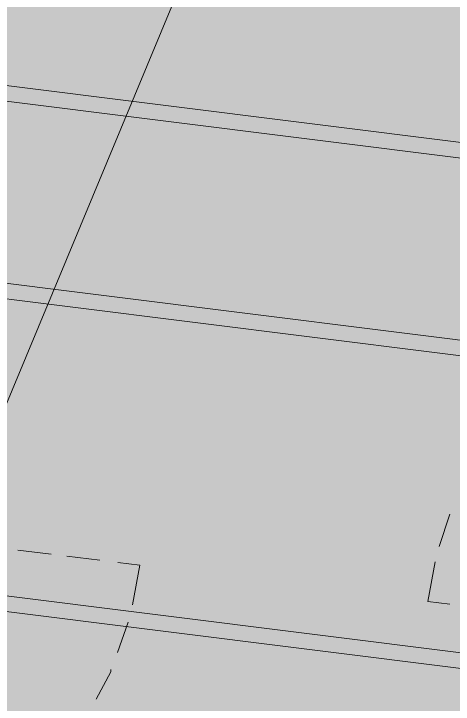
# Model space of a CAD drawing. Header units: metres. Extents: x -4 to 509425, y 7549 to 4732445.
# Drawn here: x 476010.656 to 476012.322, y 4719780.825 to 4719783.445 of the extents above; entities that cross this region are included whole.
import ezdxf

# ---------------------------------------------------------------- set-up
doc = ezdxf.new("R2010")
doc.units = ezdxf.units.M
doc.header["$LTSCALE"] = 0.01
doc.header["$MEASUREMENT"] = 0
doc.layers.get('0').update_dxf_attribs({"lineweight": 0})
doc.layers.add('_SUBESTACIÓN', color=1, linetype='Continuous')
doc.layers.add('SUBESTACION LA VID', color=253, linetype='Continuous')

# ---------------------------------------------------------------- blocks, each defined once
blk = doc.blocks.new('A$Cfff6051d')
at = {"layer": 'SUBESTACION LA VID', "lineweight": 15}
for p, q in [((476010.1665, 4719783.2312), (476013.6106, 4719782.7994)), ((476010.1591, 4719783.1724), (476013.6032, 4719782.7406)), ((476012.3101, 4719781.5461), (476012.2691, 4719781.4232)), ((476010.798, 4719781.3944), (476010.672, 4719781.4102)), ((476010.9828, 4719781.3712), (476010.8568, 4719781.387)), ((476012.2534, 4719781.3655), (476012.226, 4719781.2153)), ((476009.709, 4719781.3517), (476013.3799, 4719780.8915)), ((476009.7016, 4719781.2929), (476013.3726, 4719780.8327)), ((476012.31, 4719781.2048), (476012.226, 4719781.2153)), ((476011.0498, 4719781.0215), (476011.0898, 4719781.1359))]:
    blk.add_line(p, q, dxfattribs=at)
for points in [[(476013.6607, 4719782.0423), (476013.6534, 4719781.9835), (476009.9404, 4719782.449), (476009.9478, 4719782.5078), (476013.6607, 4719782.0423)], [(476011.1066, 4719781.2021), (476011.134, 4719781.3522), (476011.05, 4719781.3628)], [(476010.9679, 4719780.8441), (476011.0236, 4719780.948), (476011.0246, 4719780.9564)]]:
    blk.add_lwpolyline(points, dxfattribs=at)

msp = doc.modelspace()

# ---------------------------------------------------------------- hatches: boundary and pattern name
at = {"layer": '_SUBESTACIÓN', "transparency": 33554559}
h = msp.add_hatch(color=1, dxfattribs=at)
h.dxf.hatch_style = 1
h.paths.add_polyline_path([(475968.6399, 4719805.825), (476089.9386, 4719790.615), (476078.1686, 4719696.74), (475956.8686, 4719711.9502)])

# ---------------------------------------------------------------- linework, layer by layer
at = {"color": 252, "linetype": 'Continuous'}
msp.add_line((476044.2472, 4719862.7951), (476009.4095, 4719779.036), dxfattribs=at)

# ---------------------------------------------------------------- block references
at = {"linetype": 'Continuous'}
msp.add_blockref('A$Cfff6051d', (0, 0), dxfattribs=at)

doc.saveas('drawing.dxf')
